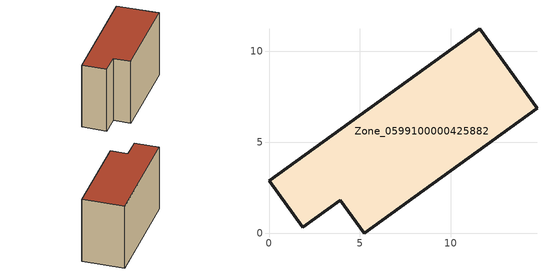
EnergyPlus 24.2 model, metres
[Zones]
Zone_0599100000425882
 floor ground (C_G): 3.93,1.8 1.86,0.31 0,2.89 11.59,11.24 14.74,6.86 5.23,0 z0
 wall outside (C_F): 11.59,11.24 0,2.89 1.86,0.31 3.93,1.8 5.23,0 14.74,6.86 11.59,11.24 z0:8.74
 roof outside (C_R): 5.23,0 14.74,6.86 11.59,11.24 0,2.89 1.86,0.31 3.93,1.8 z8.74
[BUILDING]
Pand.0599100000425882: North Axis=0; Terrain=City; Loads Convergence Tolerance Value=0.04; Temperature Convergence Tolerance Value=0.4; Solar Distribution=FullExterior; Maximum Number of Warmup Days=25; Minimum Number of Warmup Days=1
[Site:Location]
Rotterdam.The.Hague.AP_ZH_NLD Design_Conditions: Latitude=51.96; Longitude=4.45; Time Zone=1; Elevation=-4.5
[SITE:GROUNDTEMPERATURE:BUILDINGSURFACE]
18, 18, 18, 18, 18, 18, 18, 18, 18, 18, 18, 18
[MATERIAL] Thermal Absorptance=0.9; Solar Absorptance=0.7; Visible Absorptance=0.7
Name | Roughness | Thickness | Conductivity | Density | Specific Heat
G.TI.2006-2014 | MediumSmooth | 0.15 | 0.06 | 540 | 1210
F.TI.2006-2014 | Rough | 0.3 | 0.12 | 1920 | 840
R.TI.2006-2014 | MediumRough | 0.2 | 0.08 | 1500 | 1000
[CONSTRUCTION]
C_G: G.TI.2006-2014
C_F: F.TI.2006-2014
C_R: R.TI.2006-2014
[ZONE]
Zone_0599100000425882: Type=1; Multiplier=1; Ceiling Height=Autocalculate; Volume=Autocalculate; Floor Area=autocalculate; Part of Total Floor Area=Yes
[ZONEINFILTRATION:DESIGNFLOWRATE]
Infil_Zone_0599100000425882: Zone or ZoneList or Space or SpaceList=Zone_0599100000425882; Schedule=AlwaysOn; Design Flow Rate Calculation Method=Flow/Area; Flow Rate per Floor Area=0.0015; Constant Term Coefficient=1; Temperature Term Coefficient=0; Velocity Term Coefficient=0; Velocity Squared Term Coefficient=0
[HVACTEMPLATE:ZONE:IDEALLOADSAIRSYSTEM]
Zone_0599100000425882: Maximum Heating Supply Air Temperature=50; Minimum Cooling Supply Air Temperature=13; Maximum Heating Supply Air Humidity Ratio=0.0156; Minimum Cooling Supply Air Humidity Ratio=0.0077; Heating Limit=NoLimit; Cooling Limit=NoLimit; Dehumidification Control Type=ConstantSensibleHeatRatio; Cooling Sensible Heat Ratio=0.7; Dehumidification Setpoint=60; Humidification Control Type=None; Humidification Setpoint=30; Outdoor Air Method=None; Outdoor Air Flow Rate per Person=0.00944; Outdoor Air Flow Rate per Zone Floor Area=0; Outdoor Air Flow Rate per Zone=0; Demand Controlled Ventilation Type=None; Outdoor Air Economizer Type=NoEconomizer; Heat Recovery Type=None; Sensible Heat Recovery Effectiveness=0.7; Latent Heat Recovery Effectiveness=0.65
[ZONECONTROL:THERMOSTAT]
ThermostatControl_Zone_0599100000425882: Zone or ZoneList=Zone_0599100000425882; Control Type Schedule=DualSetpointControlType; Control 1=Thermostat_Zone_0599100000425882; Temperature Difference Between Cutout And Setpoint=0
[THERMOSTATSETPOINT:DUALSETPOINT]
Thermostat_Zone_0599100000425882: Heating Setpoint Temperature Schedule=HeatingSetpoint_Zone_0599100000425882; Cooling Setpoint Temperature Schedule=CoolingSetpoint_Zone_0599100000425882
[SCHEDULE:COMPACT]
HeatingSetpoint_Zone_0599100000425882: Through: 12/31, For: AllDays, Until: 24:00, 21
CoolingSetpoint_Zone_0599100000425882: Through: 12/31, For: AllDays, Until: 24:00, 24
DualSetpointControlType: Through: 12/31, For: AllDays, Until: 24:00, 4
AlwaysOn: Through: 12/31, For: AllDays, Until: 24:00, 1
